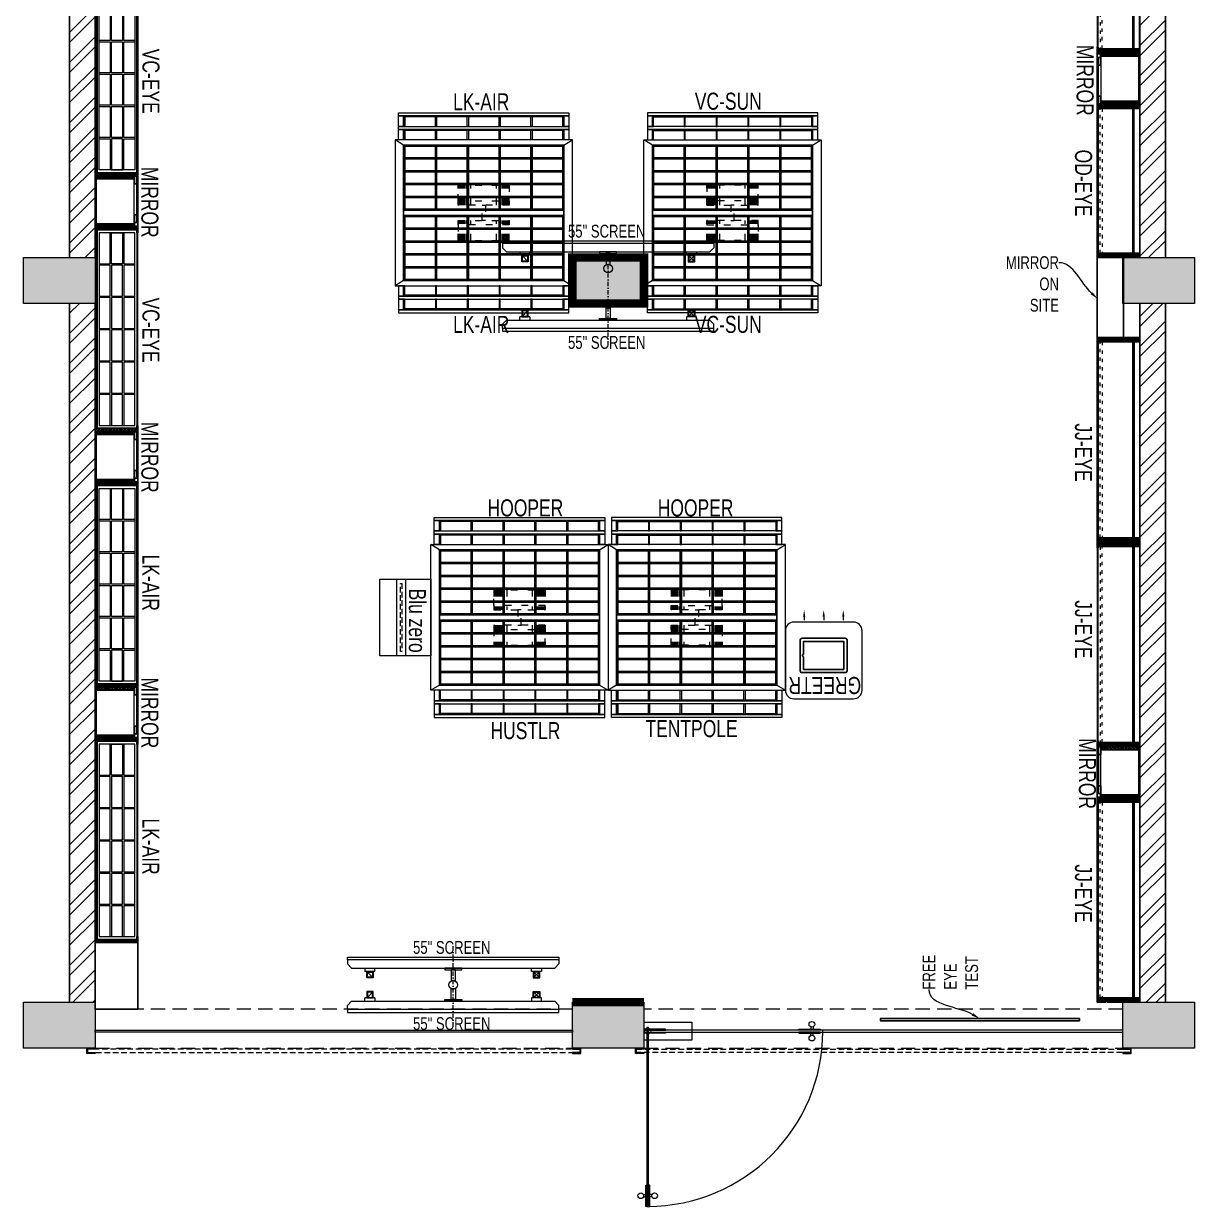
# Model space of a CAD drawing. Header units: feet. Extents: x 9925359 to 9932229, y -5941136 to -5927818.
# Drawn here: x 9925359 to 9932229, y -5941136 to -5934195 of the extents above; entities that cross this region are included whole.
import ezdxf
from ezdxf import colors
from ezdxf.entities.mleader import LeaderData, LeaderLine
from ezdxf.math import Vec2, Vec3

# ---------------------------------------------------------------- set-up
doc = ezdxf.new("R2010")
doc.units = ezdxf.units.FT
doc.header["$LTSCALE"] = 33
doc.header["$MEASUREMENT"] = 0
for name, pattern in [('ACAD_ISO03W100', [30, 12, -18]), ('D10_DASHED', [0.75, 0.5, -0.25]), ('DASHDOT2', [0.5, 0.25, -0.125, 0, -0.125]), ('HIDDEN', [9.525, 6.35, -3.175]), ('HIDDENX2', [0.75, 0.5, -0.25])]:
    doc.linetypes.add(name, pattern=pattern)
for name, color, linetype, lineweight in [('A-Glazing', 4, 'Continuous', 20), ('A-shutter', 8, 'Continuous', 18), ('beam', 90, 'Continuous', 9), ('column hatch', 5, 'Continuous', 0), ('Glazing', 141, 'Continuous', 15), ('LENS-DIM', 252, 'Continuous', 5), ('LENS-FURNITURE', 13, 'Continuous', 9), ('LENS-PARTITION', 21, 'Continuous', 25), ('LENS-TEXT', 31, 'Continuous', 5), ('LENS_TEXT', 31, 'Continuous', 5), ('LK-EQPMT', 3, 'Continuous', 18), ('LK-FF&E FLOOR', 1, 'Continuous', 9), ('LK-FF&E WALL', 1, 'Continuous', 9), ('LK-IT', 3, 'Continuous', 18), ('LK-MIRROR', 133, 'Continuous', 13), ('LN-ELEVATION-1', 81, 'Continuous', 25), ('LN-ELEVATION-2', 103, 'Continuous', 20), ('LN-ELEVATION-3', 125, 'Continuous', 18), ('LN-ELEVATION-4', 145, 'Continuous', 13), ('LN-ELEVATION-5', 167, 'Continuous', 5), ('LN-HATCH', 251, 'Continuous', 0), ('PLANO-TXT', 252, 'Continuous', 5), ('rolling shutter', 1, 'Continuous', 5)]:
    doc.layers.add(name, color=color, linetype=linetype, lineweight=lineweight)
doc.layers.add('A-WALL', color=1, linetype='Continuous')
doc.styles.add('LK TXT', font='GILC____.TTF', dxfattribs={"height": 100})
doc.styles.get("Standard").update_dxf_attribs({"font": 'GILC____.TTF'})
pattern_1 = [(45, (7858054.0837, 3504049.203), (-4.4901280605, 4.4901280605), [])]
pattern_2 = [(225, (-10084900.6, 5279619.6), (88.2999593, -88.2999593), []), (225, (-10084959.46, 5279619.6), (88.2999593, -88.2999593), [])]
pattern_3 = [(45, (4209746.0415, 1706864.74), (-4.4901280605, 4.4901280605), [])]
pattern_4 = [(45, (4210046.0415, 1706864.74), (-4.4901280605, 4.4901280605), [])]

# ---------------------------------------------------------------- blocks, each defined once
blk = doc.blocks.new('VC HD 1200')
at = {"layer": 'LN-HATCH', "ltscale": 0.5}
h = blk.add_hatch(dxfattribs=at)
h.set_pattern_fill('ANSI31', color=256, scale=2)
h.set_pattern_definition([(45, (3760859.753, 1795248.936), (-4.490128061, 4.490128061), [])])
h.paths.add_polyline_path([(-1200, 250), (-1200, 60), (-1194, 60), (-1194, 50), (-1200, 50), (-1200, 6), (-1182, 6), (-1182, 250)])
h = blk.add_hatch(dxfattribs=at)
h.set_pattern_fill('ANSI31', color=256, scale=2)
h.set_pattern_definition(pattern_1)
h.paths.add_polyline_path([(0, 250), (0, 60), (-6, 60), (-6, 50), (0, 50), (0, 6), (-18, 6), (-18, 250)])
h = blk.add_hatch(dxfattribs=at)
h.set_pattern_fill('ANSI31', color=256, scale=2)
h.set_pattern_definition([(45, (7858047.0837, 3504049.203), (-4.4901280605, 4.4901280605), [])])
h.paths.add_polyline_path([(-1165, 6), (-1165, 0), (-1200, 0), (-1200, 6)])
h = blk.add_hatch(dxfattribs=at)
h.set_pattern_fill('ANSI31', color=256, scale=2)
h.set_pattern_definition(pattern_1)
h.paths.add_polyline_path([(-28, 6), (-28, 0), (0, 0), (0, 6)])
at = {"layer": 'LN-ELEVATION-1', "ltscale": 0.5}
for points in [[(-1200, 250), (-1200, 60), (-1194, 60), (-1194, 50), (-1200, 50), (-1200, 6), (-1182, 6), (-1182, 250)], [(-18, 238), (-1182, 238), (-1182, 244), (-18, 244)], [(0, 250), (0, 60), (-6, 60), (-6, 50), (0, 50), (0, 6), (-18, 6), (-18, 250)], [(-1165, 6), (-1165, 0), (-1200, 0), (-1200, 6)], [(-35, 6), (-35, 0), (0, 0), (0, 6)]]:
    blk.add_lwpolyline(points, close=True, dxfattribs=at)
at = {"layer": 'LN-ELEVATION-3', "ltscale": 0.5}
for p, q in [((-1182, 250), (-18, 250)), ((-1165, 6), (-35, 6)), ((-35, 0), (-1165, 0))]:
    blk.add_line(p, q, dxfattribs=at)
for points in [[(-1165, 226), (-35, 226), (-35, 18), (-1165, 18)], [(-1165, 226), (-983.3, 226), (-983.3, 162), (-1165, 162)], [(-975.3, 226), (-793.7, 226), (-793.7, 162), (-975.3, 162)], [(-785.7, 226), (-604, 226), (-604, 162), (-785.7, 162)], [(-596, 226), (-414.3, 226), (-414.3, 162), (-596, 162)], [(-406.3, 226), (-224.7, 226), (-224.7, 162), (-406.3, 162)], [(-216.7, 226), (-35, 226), (-35, 162), (-216.7, 162)], [(-1165, 90), (-983.3, 90), (-983.3, 154), (-1165, 154)], [(-975.3, 154), (-793.7, 154), (-793.7, 90), (-975.3, 90)], [(-785.7, 154), (-604, 154), (-604, 90), (-785.7, 90)], [(-596, 154), (-414.3, 154), (-414.3, 90), (-596, 90)], [(-406.3, 154), (-224.7, 154), (-224.7, 90), (-406.3, 90)], [(-216.7, 154), (-35, 154), (-35, 90), (-216.7, 90)], [(-1165, 82), (-983.3, 82), (-983.3, 18), (-1165, 18)], [(-975.3, 82), (-793.7, 82), (-793.7, 18), (-975.3, 18)], [(-785.7, 82), (-604, 82), (-604, 18), (-785.7, 18)], [(-596, 82), (-414.3, 82), (-414.3, 18), (-596, 18)], [(-406.3, 82), (-224.7, 82), (-224.7, 18), (-406.3, 18)], [(-216.7, 82), (-35, 82), (-35, 18), (-216.7, 18)]]:
    blk.add_lwpolyline(points, close=True, dxfattribs=at)
blk = doc.blocks.new('MIRROR')
at = {"layer": 'LN-HATCH', "ltscale": 0.5}
h = blk.add_hatch(dxfattribs=at)
h.set_pattern_fill('ANSI31', color=256, scale=2)
h.set_pattern_definition([(45, (4060433.7416, 1708720.787), (-4.4901280605, 4.4901280605), [])])
h.paths.add_polyline_path([(212.9, 101.3), (230.9, 101.3), (230.9, -127.7), (212.9, -127.7)])
h.paths.add_polyline_path([(230.9, 95.3), (494.9, 95.3), (494.9, 101.3), (230.9, 101.3)])
h.paths.add_polyline_path([(512.9, 101.3), (494.9, 101.3), (494.9, -127.7), (512.9, -127.7)])
at = {"layer": 'Defpoints'}
blk.add_lwpolyline([(512.9, 101.3), (212.9, 101.3), (212.9, -148.7), (512.9, -148.7)], close=True, dxfattribs=at)
at = {"layer": 'LN-ELEVATION-1'}
for points in [[(212.9, 101.3), (230.9, 101.3), (230.9, -127.7), (212.9, -127.7)], [(230.9, 95.3), (494.9, 95.3), (494.9, 101.3), (230.9, 101.3)], [(512.9, 101.3), (494.9, 101.3), (494.9, -127.7), (512.9, -127.7)], [(259.9, -141.7), (259.9, -127.7), (214.9, -127.7), (214.9, -148.7), (223.9, -148.7), (223.9, -147.2), (216.4, -147.2), (216.4, -141.7)], [(442.9, -141.7), (442.9, -127.7), (487.9, -127.7), (487.9, -148.7), (478.9, -148.7), (478.9, -147.2), (486.4, -147.2), (486.4, -141.7)], [(504.9, -148.7), (504.9, -147.2), (509.4, -147.2), (509.4, -129.2), (487.9, -129.2), (487.9, -127.7), (510.9, -127.7), (510.9, -148.7)]]:
    blk.add_lwpolyline(points, close=True, dxfattribs=at)
at = {"layer": 'LN-ELEVATION-2'}
blk.add_lwpolyline([(259.9, -141.7), (442.9, -141.7), (442.9, -127.7), (259.9, -127.7)], close=True, dxfattribs=at)
at = {"layer": 'LN-ELEVATION-2', "color": 4, "lineweight": 0}
blk.add_lwpolyline([(216.4, -141.7), (486.4, -141.7), (486.4, -147.2), (216.4, -147.2)], close=True, dxfattribs=at)
at = {"layer": 'LN-ELEVATION-4', "ltscale": 0.5}
blk.add_line((478.9, -148.7), (223.9, -148.7), dxfattribs=at)
blk = doc.blocks.new('*U49')
at = {"layer": 'A-shutter', "color": 5, "ltscale": 10}
for points in [[(41038450.5, -1561539.2), (41038450.5, -1561544.2), (41038405.5, -1561544.2), (41038405.5, -1561564.2), (41038450.5, -1561564.2), (41038450.5, -1561569.2), (41038400.5, -1561569.2), (41038400.5, -1561539.2)], [(41041250.5, -1561539.2), (41041250.5, -1561544.2), (41041295.5, -1561544.2), (41041295.5, -1561564.2), (41041250.5, -1561564.2), (41041250.5, -1561569.2), (41041300.5, -1561569.2), (41041300.5, -1561539.2)]]:
    blk.add_lwpolyline(points, close=True, dxfattribs=at)
at = {"layer": 'A-shutter', "color": 5, "linetype": 'HIDDENX2', "ltscale": 2}
blk.add_lwpolyline([(41038405.5, -1561544.2), (41038405.5, -1561564.2), (41041295.5, -1561564.2), (41041295.5, -1561544.2)], close=True, dxfattribs=at)
blk = doc.blocks.new('*U50')
at = {"layer": 'A-shutter', "color": 5, "ltscale": 10}
for points in [[(41038440.5, -1561539.2), (41038440.5, -1561544.2), (41038395.5, -1561544.2), (41038395.5, -1561564.2), (41038440.5, -1561564.2), (41038440.5, -1561569.2), (41038390.5, -1561569.2), (41038390.5, -1561539.2)], [(41041250.5, -1561539.2), (41041250.5, -1561544.2), (41041295.5, -1561544.2), (41041295.5, -1561564.2), (41041250.5, -1561564.2), (41041250.5, -1561569.2), (41041300.5, -1561569.2), (41041300.5, -1561539.2)]]:
    blk.add_lwpolyline(points, close=True, dxfattribs=at)
at = {"layer": 'A-shutter', "color": 5, "linetype": 'HIDDENX2', "ltscale": 2}
blk.add_lwpolyline([(41038395.5, -1561544.2), (41038395.5, -1561564.2), (41041295.5, -1561564.2), (41041295.5, -1561544.2)], close=True, dxfattribs=at)
blk = doc.blocks.new('A$C50c8a3d0')
at = {"layer": 'column hatch'}
h = blk.add_hatch(color=8, dxfattribs=at)
h.dxf.hatch_style = 1
h.paths.add_polyline_path([(-3365.4, -6084.7), (-3785.4, -6084.7), (-3785.4, -6354.7), (-3365.4, -6354.7)])
h.paths.add_polyline_path([(-3365.4, -1714.7), (-3785.4, -1714.7), (-3785.4, -1984.7), (-3365.4, -1984.7)])
h.paths.add_polyline_path([(-3365.4, 2685.3), (-3785.4, 2685.3), (-3785.4, 2415.3), (-3365.4, 2415.3)])
h.paths.add_polyline_path([(-3365.4, 6035.3), (-3785.4, 6035.3), (-3785.4, 5765.3), (-3365.4, 5765.3)])
h.paths.add_polyline_path([(2984.6, 6035.3), (2564.6, 6035.3), (2564.6, 5765.3), (2984.6, 5765.3)])
h.paths.add_polyline_path([(3084.6, 2685.3), (2664.6, 2685.3), (2664.6, 2415.3), (3084.6, 2415.3)])
h.paths.add_polyline_path([(3084.6, -1714.7), (2664.6, -1714.7), (2664.6, -1984.7), (3084.6, -1984.7)])
h.paths.add_polyline_path([(3084.6, -6084.7), (2664.6, -6084.7), (2664.6, -6354.7), (3084.6, -6354.7)])
h.paths.add_polyline_path([(-145.4, -6084.7), (-565.4, -6084.7), (-565.4, -6354.7), (-145.4, -6354.7)])
h.paths.add_polyline_path([(-145.4, -1714.7), (-565.4, -1714.7), (-565.4, -1984.7), (-145.4, -1984.7)])
h.paths.add_polyline_path([(-145.4, 2685.3), (-565.4, 2685.3), (-565.4, 2415.3), (-145.4, 2415.3)])
at = {"layer": 'LN-HATCH'}
h = blk.add_hatch(dxfattribs=at)
h.set_pattern_fill('ANSI32', color=256, scale=333, angle=180)
h.set_pattern_definition(pattern_2)
h.paths.add_polyline_path([(-3515.4, 5765.3), (-3515.4, 2685.3), (-3365.4, 2685.3), (-3365.4, 5765.3)])
h.paths.add_polyline_path([(-3515.4, 2415.3), (-3515.4, -1714.7), (-3365.4, -1714.7), (-3365.4, 2415.3)])
h.paths.add_polyline_path([(-3515.4, -1984.7), (-3515.4, -6084.7), (-3365.4, -6084.7), (-3365.4, -1984.7)])
h = blk.add_hatch(dxfattribs=at)
h.set_pattern_fill('ANSI32', color=256, scale=333, angle=180)
h.set_pattern_definition(pattern_2)
h.paths.add_polyline_path([(2564.6, 2785.3), (2564.6, 2435.3), (2664.6, 2435.3), (2664.6, 2685.3), (2864.6, 2685.3), (2864.6, 2785.3)])
h.paths.add_polyline_path([(2864.6, 5765.3), (2864.6, 2685.3), (3014.6, 2685.3), (3014.6, 5765.3)])
h.paths.add_polyline_path([(2764.6, 2415.3), (2764.6, -1714.7), (2914.6, -1714.7), (2914.6, 2415.3)])
h.paths.add_polyline_path([(2764.6, -1984.7), (2764.6, -6084.7), (2914.6, -6084.7), (2914.6, -1984.7)])
at = {"layer": 'A-Glazing'}
for points in [[(-3365.4, -6248.7), (-565.4, -6248.7), (-565.4, -6260.7), (-3365.4, -6260.7)], [(2664.6, -6248.7), (-145.4, -6248.7), (-145.4, -6260.7), (2664.6, -6260.7)]]:
    blk.add_lwpolyline(points, close=True, dxfattribs=at)
at = {"layer": 'A-WALL'}
for p, q in [((-3515.4, -1714.7, -11587.4), (-3515.4, 2415.3, -11587.4)), ((-3365.4, -1714.7, -11587.4), (-3365.4, 2415.3, -11587.4)), ((2764.6, -1714.7, -11587.4), (2764.6, 2415.3, -11587.4)), ((2914.6, -1714.7, -11587.4), (2914.6, 2415.3, -11587.4)), ((-3515.4, -6084.7, -11587.4), (-3515.4, -1984.7, -11587.4)), ((-3365.4, -6084.7, -11587.4), (-3365.4, -1984.7, -11587.4)), ((2764.6, -6084.7, -11587.4), (2764.6, -1984.7, -11587.4)), ((2914.6, -6084.7, -11587.4), (2914.6, -1984.7, -11587.4))]:
    blk.add_line(p, q, dxfattribs=at)
at = {"layer": 'beam', "linetype": 'HIDDEN', "ltscale": 0.4}
for points in [[(-565.4, -6124.7), (-3365.4, -6124.7), (-3365.4, -6354.7), (-565.4, -6354.6)], [(2664.6, -6124.7), (-145.4, -6124.7), (-145.4, -6354.7), (2664.6, -6354.6)]]:
    blk.add_lwpolyline(points, close=True, dxfattribs=at)
at = {"layer": 'column hatch', "color": 8, "elevation": -11587.4}
for points in [[(-3785.4, -1984.7), (-3785.4, -1714.7), (-3365.4, -1714.7), (-3365.4, -1984.7)], [(-565.4, -1984.7), (-565.4, -1714.7), (-145.4, -1714.7), (-145.4, -1984.7)], [(2664.6, -1984.7), (2664.6, -1714.7), (3084.6, -1714.7), (3084.6, -1984.7)], [(-3785.4, -6354.7), (-3785.4, -6084.7), (-3365.4, -6084.7), (-3365.4, -6354.7)], [(-565.4, -6354.7), (-565.4, -6084.7), (-145.4, -6084.7), (-145.4, -6354.7)], [(2664.6, -6354.7), (2664.6, -6084.7), (3084.6, -6084.7), (3084.6, -6354.7)]]:
    blk.add_lwpolyline(points, close=True, dxfattribs=at)
at = {"layer": 'rolling shutter'}
blk.add_blockref('*U49', (-41041815.9, 1555184.6), dxfattribs=at)
at = {"layer": 'rolling shutter', "xscale": -1}
blk.add_blockref('*U50', (41041105.1, 1555184.6), dxfattribs=at)
blk = doc.blocks.new('JJ SH 1200')
at = {"layer": 'LN-HATCH', "ltscale": 0.5}
h = blk.add_hatch(dxfattribs=at)
h.set_pattern_fill('ANSI31', color=256, scale=2)
h.set_pattern_definition([(45, (4097187.331, 1708800.267), (-4.4901280605, 4.4901280605), [])])
h.paths.add_polyline_path([(792.1, 220), (792.1, 30), (786.1, 30), (786.1, 20), (792.1, 20), (792.1, -24), (767.1, -24), (767.1, 220)])
h.paths.add_polyline_path([(-382.9, 180), (767.1, 180), (767.1, 186), (-382.9, 186)])
h.paths.add_polyline_path([(757.1, -24), (757.1, -30), (792.1, -30), (792.1, -24)])
h.paths.add_polyline_path([(-407.9, 220), (-407.9, 30), (-401.9, 30), (-401.9, 20), (-407.9, 20), (-407.9, -24), (-382.9, -24), (-382.9, 220)])
h.paths.add_polyline_path([(-372.9, -24), (-372.9, -30), (-407.9, -30), (-407.9, -24)])
at = {"layer": 'LN-ELEVATION-1', "ltscale": 0.5}
for points in [[(-407.9, 220), (-407.9, 30), (-401.9, 30), (-401.9, 20), (-407.9, 20), (-407.9, -24), (-382.9, -24), (-382.9, 220)], [(792.1, 220), (792.1, 30), (786.1, 30), (786.1, 20), (792.1, 20), (792.1, -24), (767.1, -24), (767.1, 220)], [(-382.9, 180), (767.1, 180), (767.1, 186), (-382.9, 186)], [(-372.9, -24), (-372.9, -30), (-407.9, -30), (-407.9, -24)], [(757.1, -24), (757.1, -30), (792.1, -30), (792.1, -24)]]:
    blk.add_lwpolyline(points, close=True, dxfattribs=at)
at = {"layer": 'LN-ELEVATION-3', "ltscale": 0.5}
for p, q in [((767.1, 220), (-382.9, 220)), ((757.1, -24), (-372.9, -24)), ((-372.9, -30), (757.1, -30))]:
    blk.add_line(p, q, dxfattribs=at)
at = {"layer": 'LN-ELEVATION-4', "linetype": 'ACAD_ISO03W100', "ltscale": 0.05}
blk.add_lwpolyline([(767.1, 0), (-382.9, 0), (-382.9, -12), (767.1, -12)], close=True, dxfattribs=at)
blk = doc.blocks.new('ffgd')
at = {"layer": 'LN-ELEVATION-4', "linetype": 'ACAD_ISO03W100', "ltscale": 0.1}
blk.add_lwpolyline([(0, 47.3), (0, -41.5), (-20, -41.5), (-20, 47.3)], close=True, dxfattribs=at)
at = {"layer": 'LN-ELEVATION-5', "linetype": 'ACAD_ISO03W100', "ltscale": 0.1}
for p, q in [((-159.9, 165.7), (-159.9, 47.3)), ((-159.7, 165.7), (-159.7, 47.3)), ((-159.4, 165.7), (-159.4, 47.3)), ((-159, 165.7), (-159, 47.3)), ((-158.5, 165.7), (-158.5, 47.3)), ((-157.9, 165.7), (-157.9, 47.3)), ((-157.1, 165.7), (-157.1, 47.3)), ((-156.1, 165.7), (-156.1, 47.3)), ((-154.1, 165.7), (-154.1, 47.3)), ((-151.1, 165.7), (-151.1, 47.3)), ((-146.1, 165.7), (-146.1, 47.3)), ((-141.1, 165.7), (-141.1, 47.3)), ((-135.1, 165.7), (-135.1, 47.3)), ((-128.1, 165.7), (-128.1, 47.3)), ((-120.1, 165.7), (-120.1, 47.3)), ((-111.1, 165.7), (-111.1, 47.3)), ((-102.1, 165.7), (-102.1, 47.3)), ((-85, 165.7), (-85, 47.3)), ((65, 165.7), (65, 47.3)), ((82.1, 165.7), (82.1, 47.3)), ((91.1, 165.7), (91.1, 47.3)), ((100.1, 165.7), (100.1, 47.3)), ((108.1, 165.7), (108.1, 47.3)), ((115.1, 165.7), (115.1, 47.3)), ((121.1, 165.7), (121.1, 47.3)), ((126.1, 165.7), (126.1, 47.3)), ((131.1, 165.7), (131.1, 47.3)), ((134.1, 165.7), (134.1, 47.3)), ((136.1, 165.7), (136.1, 47.3)), ((137.1, 165.7), (137.1, 47.3)), ((137.9, 165.7), (137.9, 47.3)), ((138.5, 165.7), (138.5, 47.3)), ((139, 165.7), (139, 47.3)), ((139.4, 165.7), (139.4, 47.3)), ((139.7, 165.7), (139.7, 47.3)), ((139.9, 165.7), (139.9, 47.3)), ((-159.9, -41.5), (-159.9, -159.9)), ((-159.7, -41.5), (-159.7, -159.9)), ((-159.4, -41.5), (-159.4, -159.9)), ((-159, -41.5), (-159, -159.9)), ((-158.5, -41.5), (-158.5, -159.9)), ((-157.9, -41.5), (-157.9, -159.9)), ((-157.1, -41.5), (-157.1, -159.9)), ((-156.1, -41.5), (-156.1, -159.9)), ((-154.1, -41.5), (-154.1, -159.9)), ((-151.1, -41.5), (-151.1, -159.9)), ((-146.1, -41.5), (-146.1, -159.9)), ((-141.1, -41.5), (-141.1, -159.9)), ((-135.1, -41.5), (-135.1, -159.9)), ((-128.1, -41.5), (-128.1, -159.9)), ((-120.1, -41.5), (-120.1, -159.9)), ((-111.1, -41.5), (-111.1, -159.9)), ((-102.1, -41.5), (-102.1, -159.9)), ((-85, -41.5), (-85, -159.9)), ((65, -41.5), (65, -159.9)), ((82.1, -41.5), (82.1, -159.9)), ((91.1, -41.5), (91.1, -159.9)), ((100.1, -41.5), (100.1, -159.9)), ((108.1, -41.5), (108.1, -159.9)), ((115.1, -41.5), (115.1, -159.9)), ((121.1, -41.5), (121.1, -159.9)), ((126.1, -41.5), (126.1, -159.9)), ((131.1, -41.5), (131.1, -159.9)), ((134.1, -41.5), (134.1, -159.9)), ((136.1, -41.5), (136.1, -159.9)), ((137.1, -41.5), (137.1, -159.9)), ((137.9, -41.5), (137.9, -159.9)), ((138.5, -41.5), (138.5, -159.9)), ((139, -41.5), (139, -159.9)), ((139.4, -41.5), (139.4, -159.9)), ((139.7, -41.5), (139.7, -159.9)), ((139.9, -41.5), (139.9, -159.9))]:
    blk.add_line(p, q, dxfattribs=at)
for points in [[(140, 73), (140, 165.7), (-160, 165.7), (-160, 73)], [(140, -67.1), (140, -159.9), (-160, -159.9), (-160, -67.1)]]:
    blk.add_lwpolyline(points, dxfattribs=at)
for points in [[(140, 73), (140, 47.3), (-160, 47.3), (-160, 73)], [(140, -41.5), (140, -67.1), (-160, -67.1), (-160, -41.5)]]:
    blk.add_lwpolyline(points, close=True, dxfattribs=at)
blk = doc.blocks.new('EURO 1040 x 1175')
at = {"layer": 'LN-ELEVATION-1'}
for points in [[(-470, -327.4), (470, -327.4), (470, 467.6), (-470, 467.6)], [(-470, 85.1), (470, 85.1), (470, 467.6), (-470, 467.6)], [(-283.2, 85.1), (-277.2, 85.1), (-277.2, 467.6), (-283.2, 467.6)], [(-96.4, 85.1), (-90.4, 85.1), (-90.4, 467.6), (-96.4, 467.6)], [(90.4, 85.1), (96.4, 85.1), (96.4, 467.6), (90.4, 467.6)], [(277.2, 85.1), (283.2, 85.1), (283.2, 467.6), (277.2, 467.6)], [(-470, 386.6), (-283.2, 386.6), (-283.2, 392.6), (-470, 392.6)], [(-277.2, 386.6), (-96.4, 386.6), (-96.4, 392.6), (-277.2, 392.6)], [(-90.4, 386.6), (90.4, 386.6), (90.4, 392.6), (-90.4, 392.6)], [(96.4, 386.6), (277.2, 386.6), (277.2, 392.6), (96.4, 392.6)], [(283.2, 386.6), (470, 386.6), (470, 392.6), (283.2, 392.6)], [(-470, 311.2), (-283.2, 311.2), (-283.2, 317.2), (-470, 317.2)], [(-277.2, 311.2), (-96.4, 311.2), (-96.4, 317.2), (-277.2, 317.2)], [(-90.4, 311.2), (90.4, 311.2), (90.4, 317.2), (-90.4, 317.2)], [(96.4, 311.2), (277.2, 311.2), (277.2, 317.2), (96.4, 317.2)], [(283.2, 311.2), (470, 311.2), (470, 317.2), (283.2, 317.2)], [(-470, 235.8), (-283.2, 235.8), (-283.2, 241.8), (-470, 241.8)], [(-277.2, 235.8), (-96.4, 235.8), (-96.4, 241.8), (-277.2, 241.8)], [(-90.4, 235.8), (90.4, 235.8), (90.4, 241.8), (-90.4, 241.8)], [(96.4, 235.8), (277.2, 235.8), (277.2, 241.8), (96.4, 241.8)], [(283.2, 235.8), (470, 235.8), (470, 241.8), (283.2, 241.8)], [(-470, 160.4), (-283.2, 160.4), (-283.2, 166.4), (-470, 166.4)], [(-277.2, 160.4), (-96.4, 160.4), (-96.4, 166.4), (-277.2, 166.4)], [(-90.4, 160.4), (90.4, 160.4), (90.4, 166.4), (-90.4, 166.4)], [(96.4, 160.4), (277.2, 160.4), (277.2, 166.4), (96.4, 166.4)], [(283.2, 160.4), (470, 160.4), (470, 166.4), (283.2, 166.4)], [(-470, 85.1), (470, 85.1), (470, 55.1), (-470, 55.1)], [(-470, 55.1), (470, 55.1), (470, -327.4), (-470, -327.4)], [(-283.2, 55.1), (-277.2, 55.1), (-277.2, -327.4), (-283.2, -327.4)], [(-96.4, 55.1), (-90.4, 55.1), (-90.4, -327.4), (-96.4, -327.4)], [(90.4, 55.1), (96.4, 55.1), (96.4, -327.4), (90.4, -327.4)], [(277.2, 55.1), (283.2, 55.1), (283.2, -327.4), (277.2, -327.4)], [(-470, -20.3), (-283.2, -20.3), (-283.2, -26.3), (-470, -26.3)], [(-277.2, -20.3), (-96.4, -20.3), (-96.4, -26.3), (-277.2, -26.3)], [(-90.4, -20.3), (90.4, -20.3), (90.4, -26.3), (-90.4, -26.3)], [(96.4, -20.3), (277.2, -20.3), (277.2, -26.3), (96.4, -26.3)], [(283.2, -20.3), (470, -20.3), (470, -26.3), (283.2, -26.3)], [(-470, -95.7), (-283.2, -95.7), (-283.2, -101.7), (-470, -101.7)], [(-277.2, -95.7), (-96.4, -95.7), (-96.4, -101.7), (-277.2, -101.7)], [(-90.4, -95.7), (90.4, -95.7), (90.4, -101.7), (-90.4, -101.7)], [(96.4, -95.7), (277.2, -95.7), (277.2, -101.7), (96.4, -101.7)], [(283.2, -95.7), (470, -95.7), (470, -101.7), (283.2, -101.7)], [(-470, -171.1), (-283.2, -171.1), (-283.2, -177.1), (-470, -177.1)], [(-277.2, -171.1), (-96.4, -171.1), (-96.4, -177.1), (-277.2, -177.1)], [(-90.4, -171.1), (90.4, -171.1), (90.4, -177.1), (-90.4, -177.1)], [(96.4, -171.1), (277.2, -171.1), (277.2, -177.1), (96.4, -177.1)], [(283.2, -171.1), (470, -171.1), (470, -177.1), (283.2, -177.1)], [(-470, -246.4), (-283.2, -246.4), (-283.2, -252.4), (-470, -252.4)], [(-277.2, -246.4), (-96.4, -246.4), (-96.4, -252.4), (-277.2, -252.4)], [(-90.4, -246.4), (90.4, -246.4), (90.4, -252.4), (-90.4, -252.4)], [(96.4, -246.4), (277.2, -246.4), (277.2, -252.4), (96.4, -252.4)], [(283.2, -246.4), (470, -246.4), (470, -252.4), (283.2, -252.4)]]:
    blk.add_lwpolyline(points, close=True, dxfattribs=at)
for points in [[(-283.2, 461.6), (-464, 461.6), (-464, 317.2)], [(-96.4, 461.6), (-277.2, 461.6)], [(90.4, 461.6), (-90.4, 461.6)], [(277.2, 461.6), (96.4, 461.6)], [(464, 317.2), (464, 461.6), (283.2, 461.6)], [(-464, 311.2), (-464, 241.8)], [(464, 241.8), (464, 311.2)], [(-464, 235.8), (-464, 166.4)], [(464, 166.4), (464, 235.8)], [(-464, 160.4), (-464, 91.1), (-283.2, 91.1)], [(283.2, 91.1), (464, 91.1), (464, 160.4)], [(-277.2, 91.1), (-96.4, 91.1)], [(-90.4, 91.1), (90.4, 91.1)], [(96.4, 91.1), (277.2, 91.1)], [(-464, -20.3), (-464, 49.1), (-283.2, 49.1)], [(-277.2, 49.1), (-96.4, 49.1)], [(-90.4, 49.1), (90.4, 49.1)], [(96.4, 49.1), (277.2, 49.1)], [(283.2, 49.1), (464, 49.1), (464, -20.3)], [(-464, -95.7), (-464, -26.3)], [(464, -26.3), (464, -95.7)], [(-464, -171.1), (-464, -101.7)], [(464, -101.7), (464, -171.1)], [(-283.2, -321.4), (-464, -321.4), (-464, -177.1)], [(464, -177.1), (464, -321.4), (283.2, -321.4)], [(-96.4, -321.4), (-277.2, -321.4)], [(90.4, -321.4), (-90.4, -321.4)], [(277.2, -321.4), (96.4, -321.4)]]:
    blk.add_lwpolyline(points, dxfattribs=at)
at = {"layer": 'LN-ELEVATION-2'}
blk.add_lwpolyline([(-520, -357.4), (520, -357.4), (520, 497.6), (-520, 497.6)], close=True, dxfattribs=at)
for points in [[(-470, 467.6), (-520, 497.6)], [(470, 467.6), (520, 497.6)], [(-470, -327.4), (-520, -357.4)], [(470, -327.4), (520, -357.4)]]:
    blk.add_lwpolyline(points, dxfattribs=at)
at = {"layer": 'LN-ELEVATION-3'}
for points in [[(-500, 559.6), (500, 559.6), (500, 577.6), (-500, 577.6)], [(-500, 497.6), (-470, 497.6), (-470, 559.6), (-500, 559.6)], [(470, 497.6), (500, 497.6), (500, 559.6), (470, 559.6)], [(-500, -357.4), (-470, -357.4), (-470, -419.4), (-500, -419.4)], [(470, -357.4), (500, -357.4), (500, -419.4), (470, -419.4)], [(-500, -419.4), (500, -419.4), (500, -437.4), (-500, -437.4)]]:
    blk.add_lwpolyline(points, close=True, dxfattribs=at)
at = {"layer": 'LN-ELEVATION-4'}
for points in [[(-500, 639.6), (500, 639.6), (500, 657.6), (-500, 657.6)], [(-500, 577.6), (-470, 577.6), (-470, 639.6), (-500, 639.6)], [(470, 577.6), (500, 577.6), (500, 639.6), (470, 639.6)], [(-470, 497.6), (-464, 497.6), (-464, 559.6), (-470, 559.6)], [(-464, 553.6), (-283.2, 553.6), (-283.2, 559.6), (-464, 559.6)], [(-283.2, 497.6), (-277.2, 497.6), (-277.2, 559.6), (-283.2, 559.6)], [(-277.2, 553.6), (-96.4, 553.6), (-96.4, 559.6), (-277.2, 559.6)], [(-96.4, 497.6), (-90.4, 497.6), (-90.4, 559.6), (-96.4, 559.6)], [(-90.4, 553.6), (90.4, 553.6), (90.4, 559.6), (-90.4, 559.6)], [(90.4, 497.6), (96.4, 497.6), (96.4, 559.6), (90.4, 559.6)], [(96.4, 553.6), (277.2, 553.6), (277.2, 559.6), (96.4, 559.6)], [(277.2, 497.6), (283.2, 497.6), (283.2, 559.6), (277.2, 559.6)], [(283.2, 553.6), (464, 553.6), (464, 559.6), (283.2, 559.6)], [(464, 497.6), (470, 497.6), (470, 559.6), (464, 559.6)], [(-470, -357.4), (-464, -357.4), (-464, -419.4), (-470, -419.4)], [(-464, -413.4), (-283.2, -413.4), (-283.2, -419.4), (-464, -419.4)], [(-283.2, -357.4), (-277.2, -357.4), (-277.2, -419.4), (-283.2, -419.4)], [(-277.2, -413.4), (-96.4, -413.4), (-96.4, -419.4), (-277.2, -419.4)], [(-96.4, -357.4), (-90.4, -357.4), (-90.4, -419.4), (-96.4, -419.4)], [(-90.4, -413.4), (90.4, -413.4), (90.4, -419.4), (-90.4, -419.4)], [(90.4, -357.4), (96.4, -357.4), (96.4, -419.4), (90.4, -419.4)], [(96.4, -413.4), (277.2, -413.4), (277.2, -419.4), (96.4, -419.4)], [(277.2, -357.4), (283.2, -357.4), (283.2, -419.4), (277.2, -419.4)], [(283.2, -413.4), (464, -413.4), (464, -419.4), (283.2, -419.4)], [(464, -357.4), (470, -357.4), (470, -419.4), (464, -419.4)], [(-500, -437.4), (-470, -437.4), (-470, -499.4), (-500, -499.4)], [(470, -437.4), (500, -437.4), (500, -499.4), (470, -499.4)], [(-500, -499.4), (500, -499.4), (500, -517.4), (-500, -517.4)]]:
    blk.add_lwpolyline(points, close=True, dxfattribs=at)
at = {"layer": 'LN-ELEVATION-5'}
for points in [[(-470, 577.6), (-464, 577.6), (-464, 639.6), (-470, 639.6)], [(-464, 633.6), (-283.2, 633.6), (-283.2, 639.6), (-464, 639.6)], [(-283.2, 577.6), (-277.2, 577.6), (-277.2, 639.6), (-283.2, 639.6)], [(-277.2, 633.6), (-96.4, 633.6), (-96.4, 639.6), (-277.2, 639.6)], [(-96.4, 577.6), (-90.4, 577.6), (-90.4, 639.6), (-96.4, 639.6)], [(-90.4, 633.6), (90.4, 633.6), (90.4, 639.6), (-90.4, 639.6)], [(90.4, 577.6), (96.4, 577.6), (96.4, 639.6), (90.4, 639.6)], [(96.4, 633.6), (277.2, 633.6), (277.2, 639.6), (96.4, 639.6)], [(277.2, 577.6), (283.2, 577.6), (283.2, 639.6), (277.2, 639.6)], [(283.2, 633.6), (464, 633.6), (464, 639.6), (283.2, 639.6)], [(464, 577.6), (470, 577.6), (470, 639.6), (464, 639.6)], [(-470, -437.4), (-464, -437.4), (-464, -499.4), (-470, -499.4)], [(-283.2, -437.4), (-277.2, -437.4), (-277.2, -499.4), (-283.2, -499.4)], [(-96.4, -437.4), (-90.4, -437.4), (-90.4, -499.4), (-96.4, -499.4)], [(90.4, -437.4), (96.4, -437.4), (96.4, -499.4), (90.4, -499.4)], [(277.2, -437.4), (283.2, -437.4), (283.2, -499.4), (277.2, -499.4)], [(464, -437.4), (470, -437.4), (470, -499.4), (464, -499.4)], [(-464, -493.4), (-283.2, -493.4), (-283.2, -499.4), (-464, -499.4)], [(-277.2, -493.4), (-96.4, -493.4), (-96.4, -499.4), (-277.2, -499.4)], [(-90.4, -493.4), (90.4, -493.4), (90.4, -499.4), (-90.4, -499.4)], [(96.4, -493.4), (277.2, -493.4), (277.2, -499.4), (96.4, -499.4)], [(283.2, -493.4), (464, -493.4), (464, -499.4), (283.2, -499.4)]]:
    blk.add_lwpolyline(points, close=True, dxfattribs=at)
at = {"layer": 'LENS-DIM'}
blk.add_blockref('ffgd', (10, 67.1), dxfattribs=at)
blk = doc.blocks.new('GREETR 450x450')
at = {"layer": 'LN-ELEVATION-1', "linetype": 'ByBlock', "lineweight": -2}
for p, q in [((481.3, 339.7), (461, 339.7)), ((481.3, 225), (461, 225)), ((481.3, 110.3), (461, 110.3))]:
    blk.add_line(p, q, dxfattribs=at)
at = {"layer": 'LN-ELEVATION-1'}
for points in [[(355.5, 98.3), (355.5, 352.3, 0.414214), (345.5, 362.3), (163.5, 362.3, 0.414214), (153.5, 352.3), (153.5, 98.3, 0.414214), (163.5, 88.3), (345.5, 88.3, 0.414214)], [(264, 342.8), (336.5, 342.8), (336.5, 107.8), (172.5, 107.8), (172.5, 342.8), (245, 342.8, 0.327538), (246.9, 344.2, -0.733799), (262.1, 344.2, 0.327538)]]:
    blk.add_lwpolyline(points, format="xyb", close=True, dxfattribs=at)
at = {"layer": 'LN-ELEVATION-1', "linetype": 'ByBlock', "lineweight": -2}
for points in [[(481.3, 346.4), (481.3, 333.1), (521.3, 339.7)], [(481.3, 231.7), (481.3, 218.3), (521.3, 225)], [(481.3, 116.9), (481.3, 103.6), (521.3, 110.3)]]:
    blk.add_solid(points, dxfattribs=at)
at = {"layer": 'LN-ELEVATION-2'}
blk.add_lwpolyline([(50, 0), (400, 0, 0.414214), (450, 50), (450, 400, 0.414214), (400, 450), (50, 450, 0.414214), (0, 400), (0, 50, 0.414214)], format="xyb", close=True, dxfattribs=at)
at = {"layer": 'LENS-TEXT', "color": 0, "linetype": 'Continuous', "ltscale": 3, "insert": (78.9, 218.7), "char_height": 100, "attachment_point": 5, "rotation": 90, "style": 'LK TXT'}
blk.add_mtext_dynamic_manual_height_columns('GREETR', width=353.056, gutter_width=0.5, heights=[0], dxfattribs=at)
blk = doc.blocks.new('CLENS 900')
at = {"layer": 'LN-HATCH', "ltscale": 0.5}
h = blk.add_hatch(dxfattribs=at)
h.set_pattern_fill('ANSI31', color=256, scale=50)
h.set_pattern_definition([(45, (911.795, 250), (-4.419417, 4.419417), [])])
h.paths.add_polyline_path([(0, 250), (0, 60), (6, 60), (6, 50), (0, 50), (0, 6), (25, 6), (25, 250)])
h = blk.add_hatch(dxfattribs=at)
h.set_pattern_fill('ANSI31', color=256, scale=2)
h.set_pattern_definition(pattern_4)
h.paths.add_polyline_path([(875, 210), (25, 210), (25, 216), (875, 216)])
h = blk.add_hatch(dxfattribs=at)
h.set_pattern_fill('ANSI31', color=256, scale=2)
h.set_pattern_definition(pattern_3)
h.paths.add_polyline_path([(900, 250), (900, 60), (894, 60), (894, 50), (900, 50), (900, 6), (875, 6), (875, 250)])
h = blk.add_hatch(dxfattribs=at)
h.set_pattern_fill('ANSI31', color=256, scale=2)
h.set_pattern_definition(pattern_4)
h.paths.add_polyline_path([(35, 6), (35, 0), (0, 0), (0, 6)])
h = blk.add_hatch(dxfattribs=at)
h.set_pattern_fill('ANSI31', color=256, scale=2)
h.set_pattern_definition(pattern_3)
h.paths.add_polyline_path([(865, 6), (865, 0), (900, 0), (900, 6)])
at = {"layer": 'LN-ELEVATION-1', "ltscale": 0.5}
for points in [[(0, 250), (0, 60), (6, 60), (6, 50), (0, 50), (0, 6), (25, 6), (25, 250)], [(875, 210), (25, 210), (25, 216), (875, 216)], [(900, 250), (900, 60), (894, 60), (894, 50), (900, 50), (900, 6), (875, 6), (875, 250)], [(35, 6), (35, 0), (0, 0), (0, 6)], [(865, 6), (865, 0), (900, 0), (900, 6)]]:
    blk.add_lwpolyline(points, close=True, dxfattribs=at)
at = {"layer": 'LN-ELEVATION-3', "ltscale": 0.5}
for p, q in [((25, 250), (875, 250)), ((35, 6), (865, 6)), ((865, 0), (35, 0))]:
    blk.add_line(p, q, dxfattribs=at)
at = {"layer": 'LN-ELEVATION-4', "linetype": 'ACAD_ISO03W100', "ltscale": 0.05}
blk.add_lwpolyline([(25, 30), (875, 30), (875, 18), (25, 18)], close=True, dxfattribs=at)
blk = doc.blocks.new('BLUE ZERO')
at = {"layer": 'LENS-FURNITURE', "ltscale": 0.5}
for points in [[(86206.7, 120883.4), (86206.7, 120433.4), (85906.7, 120433.4), (85906.7, 120883.4)], [(86106.7, 120883.4), (86106.7, 120433.4), (86056.7, 120433.4), (86056.7, 120883.4)]]:
    blk.add_lwpolyline(points, close=True, dxfattribs=at)
at = {"layer": 'LENS-FURNITURE', "linetype": 'D10_DASHED', "ltscale": 2}
blk.add_lwpolyline([(86085.7, 120858.4), (86085.7, 120458.4), (86077.7, 120458.4), (86077.7, 120858.4)], close=True, dxfattribs=at)
blk = doc.blocks.new('Entrance Door')
at = {"layer": 'Glazing', "ltscale": 111}
blk.add_hatch(color=256, dxfattribs=at).paths.add_polyline_path([(18, -34.8), (18, -1235), (30, -1235), (30, -34.8)])
at = {"layer": 'Glazing'}
for p, q in [((30, -54.2), (18, -66.2)), ((1117.8, -31.3), (1117.8, -54.3)), ((1117.8, -89.2), (1117.8, -66.3)), ((1132.8, -31.3), (1132.8, -54.3)), ((1132.8, -89.2), (1132.8, -66.3))]:
    blk.add_line(p, q, dxfattribs=at)
at = {"layer": 'Glazing', "ltscale": 44}
for p, q in [((-4.9, -1156.3), (18, -1156.3)), ((-4.9, -1171.3), (18, -1171.3)), ((52.9, -1156.3), (30, -1156.3)), ((52.9, -1171.3), (30, -1171.3))]:
    blk.add_line(p, q, dxfattribs=at)
at = {"layer": 'Glazing'}
for points in [[(320, -120.5), (0, -120.5), (0, 0), (320, 0)], [(0, -54.2), (142.5, -54.2), (142.5, -46.8), (0, -46.8)], [(0, -66.2), (142.5, -66.2), (142.5, -73.7), (0, -73.7)], [(1180.8, -54.3), (1038.3, -54.3), (1038.3, -46.8), (1180.8, -46.8)], [(1180.8, -66.3), (1038.3, -66.3), (1038.3, -73.8), (1180.8, -73.8)]]:
    blk.add_lwpolyline(points, close=True, dxfattribs=at)
at = {"layer": 'Glazing', "ltscale": 222}
blk.add_lwpolyline([(-1.5, -66.2), (1198.8, -66.2), (1198.8, -54.2), (-1.5, -54.2)], close=True, dxfattribs=at)
at = {"layer": 'Glazing', "ltscale": 111}
blk.add_lwpolyline([(18, -34.8), (18, -1235), (30, -1235), (30, -34.8)], close=True, dxfattribs=at)
at = {"layer": 'Glazing', "ltscale": 44}
for points in [[(18, -1092.5), (18, -1235), (10.5, -1235), (10.5, -1092.5)], [(30, -1092.5), (30, -1235), (37.5, -1235), (37.5, -1092.5)]]:
    blk.add_lwpolyline(points, close=True, dxfattribs=at)
at = {"layer": 'Glazing'}
for centre, radius in [((1125.3, -13.9), 19), ((24, -58.7), 19.8), ((1125.3, -106.6), 19)]:
    blk.add_circle(centre, radius, dxfattribs=at)
at = {"layer": 'Glazing', "ltscale": 44}
for centre in [(-22.4, -1163.8), (70.4, -1163.8)]:
    blk.add_circle(centre, 19, dxfattribs=at)
at = {"layer": 'Glazing', "ltscale": 222}
blk.add_arc((24, -60.2), 1174.8, 270, 359.99955, dxfattribs=at)
blk = doc.blocks.new('55INCH')
at = {"layer": 'LK-EQPMT', "ltscale": 12}
for p, q in [((2111558.8, 1135690.5), (2111583.2, 1135690.5)), ((2111583.2, 1135690.5), (2111607.7, 1135666)), ((2111607.7, 1134473.9), (2111607.7, 1135666)), ((2111607.7, 1135587.9), (2111627.2, 1135587.9)), ((2111627.2, 1135587.9), (2111627.2, 1135529.3)), ((2111627.2, 1135529.3), (2111607.7, 1135529.3)), ((2111627.2, 1134610.6), (2111607.7, 1134610.6)), ((2111627.2, 1134610.6), (2111627.2, 1134552)), ((2111607.7, 1134552), (2111627.2, 1134552)), ((2111583.2, 1134449.5), (2111607.7, 1134473.9)), ((2111558.8, 1134449.5), (2111583.2, 1134449.5))]:
    blk.add_line(p, q, dxfattribs=at)
at = {"layer": 'LK-EQPMT'}
for p, q in [((2111661.6, 1135543.3), (2111631, 1135573.9)), ((2111661.6, 1135573.9), (2111631, 1135543.3)), ((2111661.6, 1134597.1), (2111631, 1134566.5))]:
    blk.add_line(p, q, dxfattribs=at)
at = {"layer": 'LK-EQPMT', "ltscale": 12}
blk.add_lwpolyline([(2111542.6, 1135690.5), (2111558.8, 1135690.5), (2111558.8, 1134449.5), (2111542.6, 1134449.5)], close=True, dxfattribs=at)
at = {"layer": 'LK-EQPMT'}
for points in [[(2111627.2, 1135577.7), (2111627.2, 1135539.5), (2111665.4, 1135539.5), (2111665.4, 1135577.7)], [(2111631, 1135573.9), (2111631, 1135543.3), (2111661.6, 1135543.3), (2111661.6, 1135573.9)], [(2111627.2, 1134562.7), (2111627.2, 1134600.9), (2111665.4, 1134600.9), (2111665.4, 1134562.7)], [(2111631, 1134566.5), (2111631, 1134597.1), (2111661.6, 1134597.1), (2111661.6, 1134566.5)]]:
    blk.add_lwpolyline(points, close=True, dxfattribs=at)

msp = doc.modelspace()

# ---------------------------------------------------------------- linework, layer by layer
msp.add_lwpolyline([(9931554.5, -5940034), (9930386.5, -5940034), (9930386.5, -5940046), (9931554.5, -5940046)], close=True)
at = {"layer": 'LENS-PARTITION', "elevation": -11587.4}
for points in [[(9931659.2, -5936037.8), (9931813.3, -5936037.8), (9931813.3, -5935567.8), (9931659.2, -5935567.8)], [(9926029.2, -5939587.8), (9925779.2, -5939587.8), (9925779.2, -5939977.8), (9926029.2, -5939977.8)]]:
    msp.add_lwpolyline(points, close=True, dxfattribs=at)
at = {"layer": 'LK-IT', "color": 1, "linetype": 'DASHDOT2', "ltscale": 3}
for p, q in [((9928789.2, -5936082.3, -11587.4), (9928789.2, -5935593.3, -11587.4)), ((9927880, -5940079.5), (9927880, -5939590.5))]:
    msp.add_line(p, q, dxfattribs=at)
at = {"layer": 'LK-IT', "elevation": -11587.4}
for points in [[(9928839.2, -5935534.4), (9928739.2, -5935534.4), (9928739.2, -5935544.4), (9928839.2, -5935544.4)], [(9928839.2, -5935935.2), (9928739.2, -5935935.2), (9928739.2, -5935925.2), (9928839.2, -5935925.2)]]:
    msp.add_lwpolyline(points, close=True, dxfattribs=at)
for points in [[(9928801.7, -5935610.2), (9928801.7, -5935544.4), (9928776.7, -5935544.4), (9928776.7, -5935610.2, -0.267949), (9928801.7, -5935610.2, 1)], [(9928801.7, -5935859.5), (9928801.7, -5935925.2), (9928776.7, -5935925.2), (9928776.7, -5935859.5, 0.267949), (9928801.7, -5935859.5, -1)]]:
    msp.add_lwpolyline(points, format="xyb", dxfattribs=at)
at = {"layer": 'LK-IT'}
for points in [[(9927930, -5939737.6), (9927830, -5939737.6), (9927830, -5939747.6), (9927930, -5939747.6)], [(9927930, -5939932.4), (9927830, -5939932.4), (9927830, -5939922.4), (9927930, -5939922.4)]]:
    msp.add_lwpolyline(points, close=True, dxfattribs=at)
for points in [[(9927892.5, -5939813.3), (9927892.5, -5939747.6), (9927867.5, -5939747.6), (9927867.5, -5939813.3, -0.267949), (9927892.5, -5939813.3, 1)], [(9927892.5, -5939856.7), (9927892.5, -5939922.4), (9927867.5, -5939922.4), (9927867.5, -5939856.7, 0.267949), (9927892.5, -5939856.7, -1)]]:
    msp.add_lwpolyline(points, format="xyb", dxfattribs=at)
at = {"layer": 'LK-IT', "color": 1}
for centre in [(9928789.2, -5935631.8, -11587.4), (9927880, -5939835)]:
    msp.add_circle(centre, 25, dxfattribs=at)
at = {"layer": 'LK-MIRROR', "linetype": 'ACAD_ISO03W100', "ltscale": 0.05, "const_width": 50, "elevation": -11587.4}
msp.add_lwpolyline([(9928579.2, -5935567.8), (9928999.2, -5935567.8), (9928999.2, -5935837.8), (9928579.2, -5935837.8)], close=True, dxfattribs=at)
msp.add_lwpolyline([(9928999.2, -5939937.8), (9928579.2, -5939937.8)], dxfattribs=at)

# ---------------------------------------------------------------- block references
at = {"layer": 'A-Glazing', "xscale": 0.8748404702499005, "yscale": 0.8748404702499005, "zscale": 0.8748404702499005, "rotation": 1.10906808705e-05}
msp.add_blockref('Entrance Door', (9929000.5, -5940055.1), dxfattribs=at)
at = {"layer": 'LENS-DIM', "color": 2}
msp.add_blockref('A$C50c8a3d0', (9929144.6, -5933853.2), dxfattribs=at)
at = {"layer": 'LK-FF&E FLOOR'}
for name, p, rotation in [('EURO 1040 x 1175', (9928059.2, -5935235.3, -11587.4), 180), ('BLUE ZERO', (10013655.9, -5817021.4, -11587.4), 180), ('GREETR 450x450', (9930279.2, -5938157.3, -11587.4), 89.99999999999996)]:
    msp.add_blockref(name, p, dxfattribs=dict(at, rotation=rotation))
at = {"layer": 'LK-FF&E FLOOR', "xscale": -1, "rotation": 180}
msp.add_blockref('EURO 1040 x 1175', (9929519.2, -5935235.3, -11587.4), dxfattribs=at)
at = {"layer": 'LK-FF&E FLOOR', "xscale": -1}
msp.add_blockref('EURO 1040 x 1175', (9928269.2, -5937749.9, -11587.4), dxfattribs=at)
at = {"layer": 'LK-FF&E FLOOR'}
msp.add_blockref('EURO 1040 x 1175', (9929309.2, -5937749.9, -11587.4), dxfattribs=at)
at = {"layer": 'LK-FF&E WALL', "xscale": -1}
for name, p, rotation in [('CLENS 900', (9931658.3, -5934367.8, -11587.4), 270), ('MIRROR', (9931807.9, -5934880.8, -11587.4), 270), ('MIRROR', (9925880.6, -5934874.9, -11587.4), 90), ('VC HD 1200', (9926029.2, -5936587.8, -11587.4), 90), ('JJ SH 1200', (9931689.2, -5936829.9, -11587.4), 270), ('MIRROR', (9925880.6, -5936374.9, -11587.4), 90), ('MIRROR', (9925880.6, -5937874.9, -11587.4), 90), ('VC HD 1200', (9926029.2, -5939587.8, -11587.4), 90), ('JJ SH 1200', (9931689.2, -5939529.9, -11587.4), 270)]:
    msp.add_blockref(name, p, dxfattribs=dict(at, rotation=rotation))
at = {"layer": 'LK-FF&E WALL'}
for name, p, rotation in [('VC HD 1200', (9926029.2, -5933887.8, -11587.4), 90.00000000000003), ('CLENS 900', (9931658.3, -5934667.8, -11587.4), 270), ('VC HD 1200', (9926029.2, -5936887.8, -11587.4), 90.00000000000003), ('JJ SH 1200', (9931689.2, -5937645.8, -11587.4), 270), ('MIRROR', (9931807.9, -5938224.9, -11587.4), 270)]:
    msp.add_blockref(name, p, dxfattribs=dict(at, rotation=rotation))
at = {"layer": 'LK-IT', "rotation": 270}
for p in [(8793719.3, -3823926.7, -11587.4), (8792810, -3828129.9)]:
    msp.add_blockref('55INCH', p, dxfattribs=at)
at = {"layer": 'LK-IT', "xscale": -1, "rotation": 270}
for p in [(8793719.3, -8047542.9, -11587.4), (8792810, -8051540.1)]:
    msp.add_blockref('55INCH', p, dxfattribs=at)

# ---------------------------------------------------------------- texts
at = {"layer": 'LENS-TEXT', "color": 0, "linetype": 'Continuous', "ltscale": 3, "char_height": 75, "width": 783.964, "attachment_point": 5, "style": 'LK TXT'}
for insert in [(9928780.8, -5935413.6, -11587.4), (9928780.8, -5936066.6, -11587.4), (9927871.5, -5939616.8), (9927871.5, -5940063.8)]:
    msp.add_mtext('\\pt225;55" SCREEN', dxfattribs=dict(at, insert=insert))
at = {"layer": 'LENS_TEXT', "linetype": 'Continuous', "ltscale": 3, "char_height": 100, "width": 324.474, "attachment_point": 5, "rotation": 270, "style": 'LK TXT'}
for insert in [(9931587.3, -5934527.8), (9926099.1, -5935243.2, -11587.4), (9926099.1, -5936739.8, -11587.4), (9926099.1, -5938239.8, -11587.4), (9931600.7, -5938596)]:
    msp.add_mtext('{\\C7;MIRROR}', dxfattribs=dict(at, insert=insert))
at = {"layer": 'PLANO-TXT', "linetype": 'Continuous', "ltscale": 3, "char_height": 100, "attachment_point": 5, "rotation": 270, "style": 'LK TXT'}
for s, insert, width in [('VC-EYE', (9926105.5, -5934533.2, -11587.4), 271.785), ('OD-EYE', (9931578.2, -5935130.8), 271.785), ('VC-EYE', (9926105.5, -5935993.4, -11587.4), 271.785), ('JJ-EYE', (9931578.2, -5936712), 271.785), ('LK-AIR', (9926105.5, -5937476, -11587.4), 271.785), ('\\pt800;Blu zero', (9927669, -5937698.6, -11587.4), 510.552), ('JJ-EYE', (9931578.2, -5937750.1), 271.785), ('LK-AIR', (9926105.5, -5939024.2, -11587.4), 271.785), ('JJ-EYE', (9931578.2, -5939299.9), 271.785)]:
    msp.add_mtext(s, dxfattribs=dict(at, insert=insert, width=width))
at = {"layer": 'PLANO-TXT', "linetype": 'Continuous', "ltscale": 3, "char_height": 100, "width": 271.785, "attachment_point": 5, "style": 'LK TXT'}
for s, insert in [('LK-AIR ', (9928044.4, -5934654, -11587.4)), ('VC-SUN ', (9929494.4, -5934651, -11587.4)), ('LK-AIR ', (9928044.4, -5935960.5, -11587.4)), ('VC-SUN ', (9929494.4, -5935960.5, -11587.4)), ('HOOPER ', (9928303.9, -5937037.5, -11587.4)), ('HOOPER ', (9929302.4, -5937037.5, -11587.4)), ('HUSTLR', (9928303.9, -5938344.5, -11587.4)), ('TENTPOLE', (9929278.6, -5938332.7, -11587.4))]:
    msp.add_mtext(s, dxfattribs=dict(at, insert=insert))

# ---------------------------------------------------------------- leaders
at = {"layer": 'LENS-TEXT', "color": 0, "linetype": 'Continuous', "ltscale": 3}
ml = msp.add_multileader_mtext('Standard', dxfattribs=at)
ml.set_content('\\pxqr,t3;{\\C0;MIRROR ON SITE}', color=1)
ml.set_leader_properties(color=256, linetype='ByLayer', lineweight=-1)
ml.build(insert=Vec2(0, 0))
ml.multileader.update_dxf_attribs({"leader_type": 2, "dogleg_length": 0.36, "arrow_head_size": 50})
ctx = ml.context
ctx.base_point, ctx.char_height, ctx.arrow_head_size, ctx.landing_gap_size, ctx.plane_origin, ctx.plane_x_axis, ctx.plane_y_axis = Vec3(9931184.7, -5935598.2, 47488.1), 75, 50, 0.09, Vec3(9925219.4, -5937158.1, 47488.1), Vec3(0.999999, 0.001097), Vec3(-0.001097, 0.999999)
ctx.text_align_type = 2
notes = []
notes.append((ctx, [(1, (1, 1, 0), (9931435.1, -5935597.9, 47488.1), (-0.999999, -0.001097), 0.36, [(1, [(9931662.7, -5935811.1, 47488.1)], 0, [])])]))
ctx.mtext.insert, ctx.mtext.text_direction, ctx.mtext.rotation, ctx.mtext.width, ctx.mtext.alignment, ctx.mtext.flow_direction = Vec3(9931434.6, -5935559.9, 47488.1), Vec3(0.999999, 0.001097), 0.001097, 289.544, 3, 5
at = {"layer": 'LENS_TEXT', "color": 1, "linetype": 'Continuous', "ltscale": 3}
ml = msp.add_multileader_mtext('Standard', dxfattribs=at)
ml.set_content('{\\C256;FREE EYE TEST}', color=1)
ml.set_leader_properties(color=256, linetype='ByLayer', lineweight=-1)
ml.build(insert=Vec2(0, 0))
ml.multileader.update_dxf_attribs({"leader_type": 2, "dogleg_length": 0.36, "arrow_head_size": 50})
ctx = ml.context
ctx.base_point, ctx.char_height, ctx.arrow_head_size, ctx.landing_gap_size, ctx.plane_origin, ctx.plane_x_axis, ctx.plane_y_axis = Vec3(9930672.7, -5939863.8), 75, 50, 0.09, Vec3(9929310.3, -5941141.6), Vec3(0, 1), Vec3(-1, 0)
notes.append((ctx, [(0, (1, 1, 0), (9930672.7, -5939864.2), (0, 1), 0.36, [(1, [(9930970.5, -5940034)], 0, [])])]))
ctx.mtext.insert, ctx.mtext.text_direction, ctx.mtext.rotation, ctx.mtext.width, ctx.mtext.flow_direction = Vec3(9930634.7, -5939863.7), Vec3(0, 1), 1.570796, 354.238, 5
for ctx, leaders in notes:
    for number, flags, end, landing, length, lines in leaders:
        leader = LeaderData()
        leader.index, (leader.has_last_leader_line, leader.has_dogleg_vector, leader.attachment_direction) = number, flags
        leader.last_leader_point, leader.dogleg_vector, leader.dogleg_length = Vec3(end), Vec3(landing), length
        for number, points, colour, breaks in lines:
            line = LeaderLine()
            line.index, line.vertices, line.color, line.breaks = number, Vec3.list(points), colors.encode_raw_color(colour), breaks
            leader.lines.append(line)
        ctx.leaders.append(leader)

doc.saveas('drawing.dxf')
